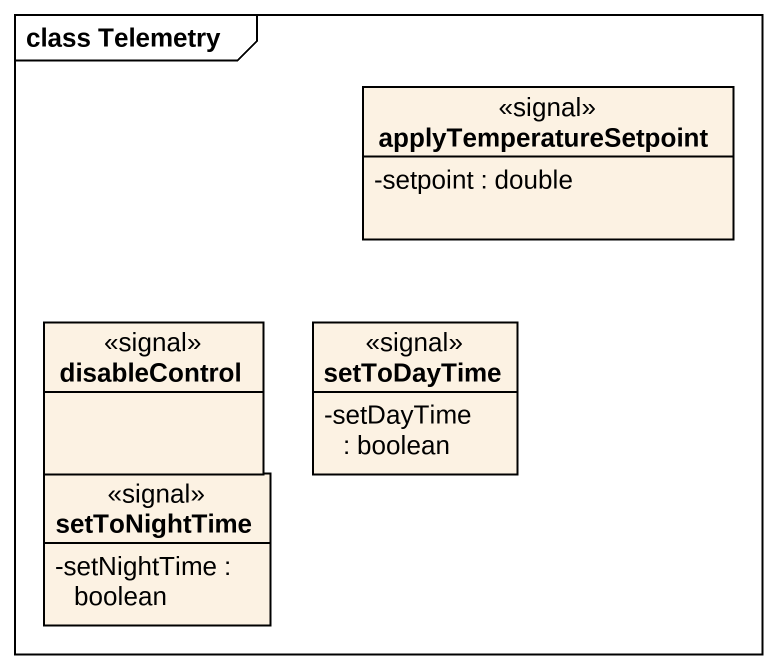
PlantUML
@startuml
mainframe class Telemetry
hide circle
hide empty members
skinparam classAttributeIconSize 0
class applyTemperatureSetpoint <<signal>> {
  -setpoint : double
}
class disableControl <<signal>>
class setToDayTime <<signal>> {
  -setDayTime : boolean
}
class setToNightTime <<signal>> {
  -setNightTime : boolean
}
@enduml
